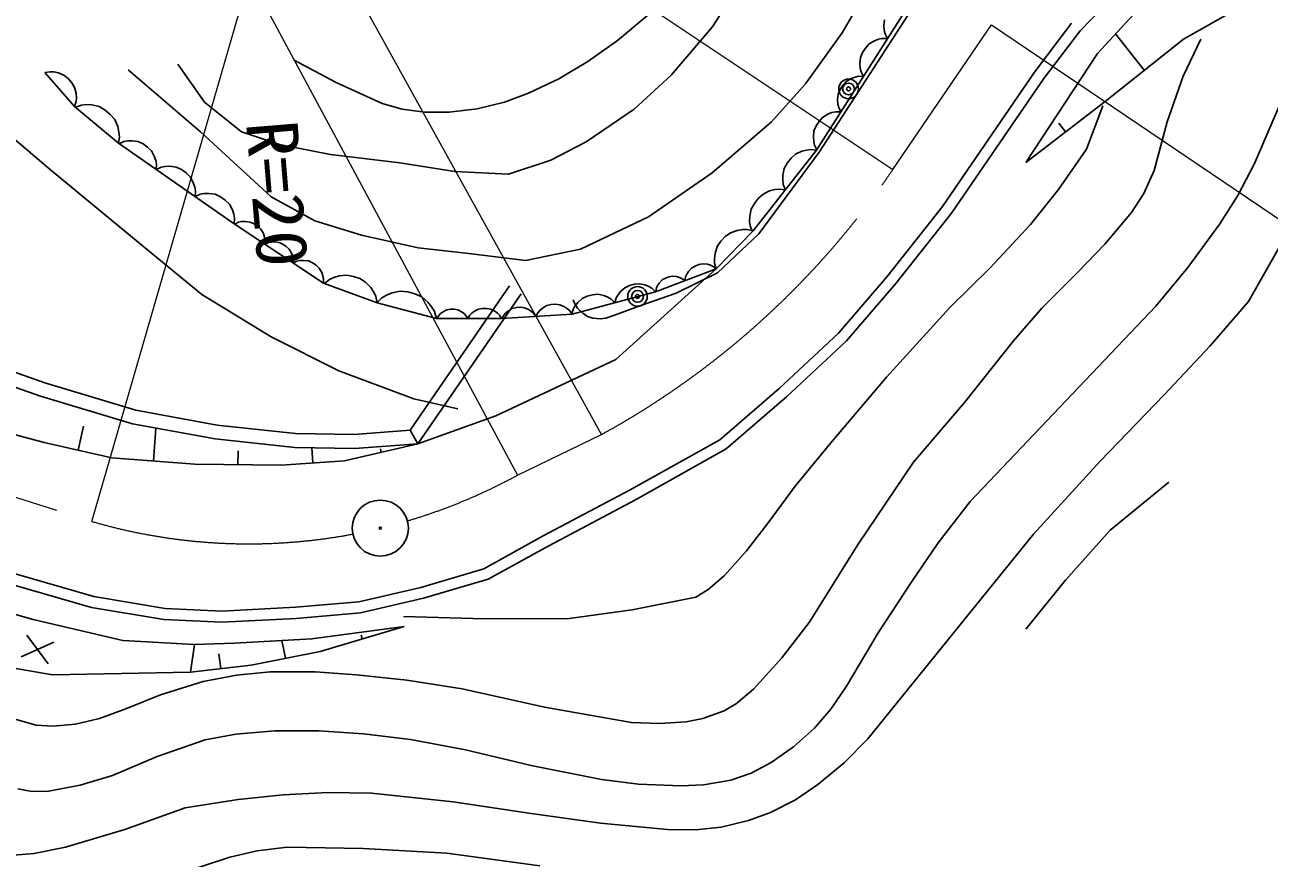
# Model space of a CAD drawing. Units: millimetres, scale not verified. Extents: x 40000 to 680000, y 20000 to 380000.
# Drawn here: x 131852 to 176228, y 245444 to 275152 of the extents above; entities that cross this region are included whole.
import ezdxf
from ezdxf.enums import TextEntityAlignment as Align

# ---------------------------------------------------------------- set-up
doc = ezdxf.new("R2010")
doc.units = ezdxf.units.MM
doc.header["$LTSCALE"] = 1000
doc.linetypes.add('CHAIN', pattern=[18.5, 12, -1.5, 3.5, -1.5])
for name, color, linetype, lineweight in [('M-BGD', 7, 'Continuous', 25), ('M-BMK', 2, 'CHAIN', 13), ('M-BMK-SRVR', 3, 'Continuous', 25), ('M-STR-HTXT', 7, 'Continuous', 13)]:
    doc.layers.add(name, color=color, linetype=linetype, lineweight=lineweight)
doc.styles.add('ＭＳ ゴシック', font='')
doc.styles.get('ＭＳ ゴシック').set_extended_font_data('MS Gothic')

msp = doc.modelspace()

# ---------------------------------------------------------------- linework, layer by layer
at = {"layer": 'M-BGD'}
for p, q in [((160186, 270612), (167538, 281999)), ((166847, 281338), (160091, 270682)), ((157671, 277084), (156361, 275068)), ((160999, 274866), (162209, 276933)), ((171435, 276942), (169486, 274946)), ((170104, 274131), (172184, 276381)), ((176310, 276416), (173173, 274642)), ((162513, 275338), (162491, 275125)), ((169182, 275208), (167866, 273469)), ((156361, 275068), (154899, 273354)), ((159688, 273051), (160999, 274866)), ((162491, 275125), (162504, 274965)), ((162504, 274965), (162533, 274833)), ((162533, 274833), (162617, 274666)), ((169486, 274946), (168191, 273235)), ((171775, 273534), (170748, 274828)), ((161835, 274328), (161732, 274166)), ((161965, 274473), (161835, 274328)), ((162149, 274584), (161965, 274473)), ((162298, 274641), (162149, 274584)), ((162431, 274671), (162298, 274641)), ((162617, 274666), (162431, 274671)), ((173173, 274642), (170376, 272425)), ((161656, 273987), (161635, 273773)), ((161732, 274166), (161656, 273987)), ((167546, 270243), (170104, 274131)), ((133624, 272244), (132565, 273454)), ((132754, 273482), (132570, 273449)), ((132889, 273473), (132754, 273482)), ((133046, 273439), (132889, 273473)), ((133244, 273358), (133046, 273439)), ((135539, 273555), (138111, 271337)), ((138262, 272396), (137304, 273757)), ((161635, 273773), (161647, 273614)), ((161647, 273614), (161677, 273481)), ((161677, 273481), (161760, 273315)), ((167866, 273469), (164577, 268677)), ((133395, 273235), (133244, 273358)), ((133521, 273090), (133395, 273235)), ((133624, 272925), (133521, 273090)), ((133678, 272717), (133624, 272925)), ((154899, 273354), (153588, 272144)), ((158478, 271690), (159688, 273051)), ((161027, 272998), (160931, 272846)), ((161149, 273134), (161027, 272998)), ((161321, 273238), (161149, 273134)), ((161461, 273291), (161321, 273238)), ((161586, 273319), (161461, 273291)), ((161760, 273315), (161586, 273319)), ((168191, 273235), (164899, 268439)), ((129442, 272805), (132769, 269982)), ((133690, 272557), (133678, 272717)), ((133681, 272422), (133690, 272557)), ((160860, 272678), (160839, 272478)), ((160839, 272478), (160851, 272328)), ((160931, 272846), (160860, 272678)), ((133624, 272244), (133681, 272422)), ((135186, 270934), (133624, 272244)), ((133875, 272295), (133654, 272219)), ((134044, 272310), (133875, 272295)), ((134243, 272299), (134044, 272310)), ((134504, 272237), (134243, 272299)), ((134714, 272113), (134504, 272237)), ((134898, 271959), (134714, 272113)), ((139573, 271337), (138262, 272396)), ((153588, 272144), (151874, 270984)), ((160771, 272052), (160638, 272023)), ((160957, 272048), (160771, 272052)), ((160851, 272328), (160879, 272204)), ((160879, 272204), (160957, 272048)), ((170376, 272425), (167546, 270243)), ((135056, 271774), (134898, 271959)), ((135163, 271528), (135056, 271774)), ((156361, 269875), (158478, 271690)), ((160175, 271710), (160072, 271548)), ((160305, 271855), (160175, 271710)), ((160489, 271966), (160305, 271855)), ((160638, 272023), (160489, 271966)), ((168961, 271334), (168723, 271643)), ((135208, 271333), (135163, 271528)), ((135186, 270934), (135223, 271164)), ((135223, 271164), (135208, 271333)), ((138111, 271337), (140631, 269018)), ((140934, 270883), (139573, 271337)), ((159996, 271369), (159975, 271155)), ((159975, 271155), (159987, 270996)), ((160072, 271548), (159996, 271369)), ((139320, 268060), (135186, 270934)), ((135385, 270990), (135215, 270914)), ((135519, 271014), (135385, 270990)), ((135679, 271020), (135519, 271014)), ((135891, 270989), (135679, 271020)), ((136067, 270906), (135891, 270989)), ((136225, 270797), (136067, 270906)), ((136364, 270661), (136225, 270797)), ((142749, 270530), (140934, 270883)), ((151874, 270984), (150613, 270329)), ((159883, 270708), (159731, 270690)), ((160091, 270682), (159883, 270708)), ((159987, 270996), (160017, 270863)), ((160017, 270863), (160101, 270696)), ((136467, 270472), (136364, 270661)), ((136517, 270320), (136467, 270472)), ((136541, 270187), (136517, 270320)), ((145219, 270228), (142749, 270530)), ((150613, 270329), (149101, 269825)), ((160091, 270682), (157823, 267808)), ((158034, 267698), (160186, 270612)), ((159177, 270395), (159043, 270225)), ((159339, 270542), (159177, 270395)), ((159557, 270644), (159339, 270542)), ((159731, 270690), (159557, 270644)), ((132769, 269982), (135895, 267410)), ((136529, 270001), (136541, 270187)), ((136710, 270082), (136529, 270001)), ((136851, 270108), (136710, 270082)), ((137021, 270114), (136851, 270108)), ((137247, 270081), (137021, 270114)), ((137434, 269992), (137247, 270081)), ((137602, 269876), (137434, 269992)), ((137750, 269732), (137602, 269876)), ((147185, 269925), (145219, 270228)), ((149101, 269825), (147185, 269925)), ((154092, 268312), (156361, 269875)), ((158937, 270033), (158888, 269797)), ((159043, 270225), (158937, 270033)), ((137859, 269531), (137750, 269732)), ((137912, 269370), (137859, 269531)), ((137938, 269228), (137912, 269370)), ((158888, 269797), (158884, 269617)), ((158884, 269617), (158902, 269465)), ((158902, 269465), (158976, 269269)), ((137925, 269030), (137938, 269228)), ((138105, 269112), (137925, 269030)), ((138247, 269137), (138105, 269112)), ((138417, 269143), (138247, 269137)), ((138643, 269111), (138417, 269143)), ((138830, 269022), (138643, 269111)), ((138997, 268906), (138830, 269022)), ((140631, 269018), (142194, 268161)), ((158011, 268966), (157869, 268787)), ((158182, 269121), (158011, 268966)), ((158412, 269230), (158182, 269121)), ((158596, 269278), (158412, 269230)), ((158756, 269297), (158596, 269278)), ((158976, 269269), (158756, 269297)), ((139145, 268761), (138997, 268906)), ((139255, 268561), (139145, 268761)), ((139308, 268400), (139255, 268561)), ((157758, 268584), (157706, 268335)), ((157869, 268787), (157758, 268584)), ((164577, 268677), (162604, 266186)), ((139334, 268258), (139308, 268400)), ((139320, 268060), (139334, 268258)), ((142497, 265943), (139320, 268060)), ((139472, 268115), (139335, 268050)), ((139580, 268137), (139472, 268115)), ((139710, 268144), (139580, 268137)), ((139883, 268123), (139710, 268144)), ((140027, 268058), (139883, 268123)), ((140157, 267971), (140027, 268058)), ((142194, 268161), (143858, 267657)), ((151672, 267153), (154092, 268312)), ((157706, 268335), (157701, 268145)), ((157701, 268145), (157720, 267985)), ((164899, 268439), (162912, 265932)), ((140272, 267863), (140157, 267971)), ((140359, 267712), (140272, 267863)), ((140402, 267589), (140359, 267712)), ((143858, 267657), (145874, 267203)), ((157823, 267808), (156512, 266453)), ((156555, 266308), (158034, 267698)), ((156832, 267603), (156673, 267439)), ((157018, 267741), (156832, 267603)), ((157258, 267825), (157018, 267741)), ((157446, 267855), (157258, 267825)), ((157607, 267858), (157446, 267855)), ((157823, 267808), (157607, 267858)), ((157720, 267985), (157799, 267777)), ((135895, 267410), (138164, 265545)), ((140424, 267481), (140402, 267589)), ((140416, 267329), (140424, 267481)), ((140543, 267389), (140416, 267329)), ((140643, 267409), (140543, 267389)), ((140763, 267416), (140643, 267409)), ((140922, 267396), (140763, 267416)), ((141056, 267336), (140922, 267396)), ((141175, 267256), (141056, 267336)), ((141282, 267156), (141175, 267256)), ((141362, 267016), (141282, 267156)), ((145874, 267203), (147689, 267001)), ((149706, 266749), (151672, 267153)), ((156542, 267249), (156466, 267006)), ((156673, 267439), (156542, 267249)), ((141402, 266903), (141362, 267016)), ((141422, 266803), (141402, 266903)), ((141415, 266664), (141422, 266803)), ((141552, 266729), (141415, 266664)), ((141660, 266750), (141552, 266729)), ((141790, 266757), (141660, 266750)), ((141963, 266736), (141790, 266757)), ((142107, 266671), (141963, 266736)), ((147689, 267001), (149706, 266749)), ((156466, 267006), (156442, 266817)), ((156442, 266817), (156444, 266656)), ((142237, 266584), (142107, 266671)), ((142352, 266476), (142237, 266584)), ((142439, 266325), (142352, 266476)), ((142482, 266202), (142439, 266325)), ((152932, 263226), (156512, 266453)), ((156512, 266453), (154344, 265640)), ((155075, 265591), (156555, 266308)), ((155456, 266262), (155414, 266169)), ((155520, 266363), (155456, 266262)), ((155630, 266481), (155520, 266363)), ((155756, 266554), (155630, 266481)), ((155891, 266604), (155756, 266554)), ((156034, 266632), (155891, 266604)), ((156194, 266616), (156034, 266632)), ((156310, 266582), (156194, 266616)), ((156402, 266540), (156310, 266582)), ((156512, 266453), (156402, 266540)), ((156444, 266656), (156502, 266442)), ((142504, 266094), (142482, 266202)), ((142497, 265943), (142504, 266094)), ((144412, 265237), (142497, 265943)), ((142717, 266074), (142536, 265928)), ((142872, 266145), (142717, 266074)), ((143063, 266203), (142872, 266145)), ((143330, 266232), (143063, 266203)), ((143569, 266187), (143330, 266232)), ((143794, 266104), (143569, 266187)), ((144005, 265984), (143794, 266104)), ((144189, 265788), (144005, 265984)), ((145593, 260700), (149141, 265844)), ((153416, 265855), (153250, 265778)), ((153589, 265902), (153416, 265855)), ((153771, 265920), (153589, 265902)), ((153968, 265880), (153771, 265920)), ((154108, 265825), (153968, 265880)), ((154218, 265761), (154108, 265825)), ((154420, 265857), (154381, 265772)), ((154479, 265949), (154420, 265857)), ((154580, 266057), (154479, 265949)), ((154696, 266124), (154580, 266057)), ((154819, 266171), (154696, 266124)), ((154950, 266196), (154819, 266171)), ((155097, 266181), (154950, 266196)), ((155203, 266150), (155097, 266181)), ((155288, 266111), (155203, 266150)), ((155388, 266031), (155288, 266111)), ((155414, 266169), (155388, 266031)), ((162604, 266186), (160865, 264166)), ((162912, 265932), (161154, 263888)), ((138164, 265545), (140634, 264033)), ((144298, 265620), (144189, 265788)), ((144369, 265466), (144298, 265620)), ((144412, 265237), (144369, 265466)), ((144585, 265419), (144402, 265240)), ((144746, 265513), (144585, 265419)), ((144950, 265596), (144746, 265513)), ((145239, 265657), (144950, 265596)), ((145505, 265633), (145239, 265657)), ((145761, 265566), (145505, 265633)), ((146005, 265456), (145761, 265566)), ((145869, 260219), (149553, 265560)), ((146227, 265262), (146005, 265456)), ((154344, 265640), (151370, 264833)), ((151729, 265395), (151569, 265252)), ((151906, 265476), (151729, 265395)), ((152091, 265527), (151906, 265476)), ((152285, 265546), (152091, 265527)), ((152495, 265503), (152285, 265546)), ((152644, 265444), (152495, 265503)), ((152762, 265377), (152644, 265444)), ((152896, 265247), (152762, 265377)), ((152944, 265416), (152896, 265247)), ((153007, 265526), (152944, 265416)), ((153100, 265645), (153007, 265526)), ((153250, 265778), (153100, 265645)), ((153820, 265142), (155075, 265591)), ((154344, 265640), (154218, 265761)), ((154381, 265772), (154358, 265645)), ((146530, 264682), (144412, 265237)), ((146364, 265090), (146227, 265262)), ((146458, 264928), (146364, 265090)), ((146530, 264682), (146458, 264928)), ((146901, 264990), (146769, 264924)), ((147033, 265012), (146901, 264990)), ((147165, 265012), (147033, 265012)), ((147297, 264990), (147165, 265012)), ((147429, 264924), (147297, 264990)), ((147889, 264946), (147793, 264874)), ((148033, 265018), (147889, 264946)), ((148177, 265042), (148033, 265018)), ((148321, 265042), (148177, 265042)), ((148465, 265018), (148321, 265042)), ((148609, 264946), (148465, 265018)), ((148705, 264874), (148609, 264946)), ((149098, 264962), (149006, 264884)), ((149237, 265042), (149098, 264962)), ((149380, 265075), (149237, 265042)), ((149523, 265083), (149380, 265075)), ((149668, 265068), (149523, 265083)), ((149817, 265005), (149668, 265068)), ((149917, 264939), (149817, 265005)), ((149993, 264871), (149917, 264939)), ((150215, 264973), (150142, 264890)), ((150314, 265057), (150215, 264973)), ((150465, 265144), (150314, 265057)), ((150620, 265179), (150465, 265144)), ((150775, 265189), (150620, 265179)), ((150933, 265172), (150775, 265189)), ((151093, 265103), (150933, 265172)), ((151201, 265032), (151093, 265103)), ((151284, 264959), (151201, 265032)), ((151370, 264833), (151284, 264959)), ((151403, 265008), (151352, 264829)), ((151470, 265126), (151403, 265008)), ((151452, 265231), (151412, 265344)), ((151557, 265056), (151452, 265231)), ((151569, 265252), (151470, 265126)), ((151751, 264871), (151557, 265056)), ((152878, 264806), (153820, 265142)), ((148849, 264682), (146530, 264682)), ((146615, 264792), (146549, 264682)), ((146681, 264858), (146615, 264792)), ((146769, 264924), (146681, 264858)), ((147517, 264858), (147429, 264924)), ((147583, 264792), (147517, 264858)), ((147649, 264682), (147583, 264792)), ((147721, 264802), (147649, 264682)), ((147793, 264874), (147721, 264802)), ((148777, 264802), (148705, 264874)), ((148849, 264682), (148777, 264802)), ((151370, 264833), (148849, 264682)), ((148939, 264808), (148874, 264684)), ((149006, 264884), (148939, 264808)), ((150072, 264756), (149993, 264871)), ((150142, 264890), (150072, 264756)), ((151918, 264760), (151751, 264871)), ((152109, 264701), (151918, 264760)), ((152375, 264669), (152109, 264701)), ((152577, 264698), (152375, 264669)), ((152878, 264806), (152577, 264698)), ((160865, 264166), (158751, 262192)), ((140634, 264033), (143054, 262823)), ((161154, 263888), (159018, 261895)), ((129900, 263327), (132558, 262385)), ((148647, 261209), (152932, 263226)), ((129733, 262856), (132403, 261909)), ((143054, 262823), (145726, 261814)), ((132558, 262385), (135811, 261416)), ((132403, 261909), (135695, 260929)), ((158751, 262192), (156636, 260360)), ((159018, 261895), (156867, 260031)), ((135811, 261416), (138707, 260883)), ((145726, 261814), (147289, 261461)), ((145869, 260219), (148647, 261209)), ((132539, 260259), (130201, 260883)), ((133748, 259986), (133941, 260842)), ((135695, 260929), (138635, 260388)), ((136434, 259604), (136521, 260777)), ((138707, 260883), (141505, 260584)), ((141505, 260584), (143589, 260551)), ((143589, 260551), (145593, 260700)), ((145593, 260700), (145869, 260219)), ((134956, 259713), (132539, 260259)), ((138635, 260388), (141474, 260084)), ((141474, 260084), (143604, 260050)), ((142122, 259533), (142084, 260074)), ((145869, 260219), (143252, 259611)), ((143604, 260050), (145869, 260219)), ((156636, 260360), (153441, 258574)), ((137912, 259494), (134956, 259713)), ((139452, 259475), (139458, 259970)), ((143252, 259611), (140991, 259455)), ((144560, 259915), (144532, 260037)), ((156867, 260031), (153629, 258221)), ((140991, 259455), (137912, 259494)), ((153441, 258574), (150340, 256930)), ((153629, 258221), (150534, 256580)), ((134317, 254768), (127316, 256789)), ((150340, 256930), (148226, 255755)), ((150534, 256580), (148381, 255384)), ((134229, 254378), (127187, 256410)), ((148226, 255755), (145970, 255097)), ((148381, 255384), (146072, 254710)), ((132144, 253946), (129044, 254832)), ((136855, 254346), (134317, 254768)), ((145970, 255097), (143762, 254580)), ((136812, 253947), (134229, 254378)), ((138875, 254252), (136855, 254346)), ((141506, 254393), (138875, 254252)), ((143762, 254580), (141506, 254393)), ((146072, 254710), (143824, 254184)), ((135343, 253208), (132144, 253946)), ((138877, 253851), (136812, 253947)), ((141528, 253993), (138877, 253851)), ((143824, 254184), (141528, 253993)), ((131919, 253395), (132688, 252371)), ((142084, 253257), (145380, 253700)), ((145380, 253700), (142379, 252814)), ((143880, 253257), (143840, 253393)), ((132888, 253145), (131719, 252621)), ((137901, 253060), (135343, 253208)), ((137754, 252076), (137901, 253060)), ((137901, 253060), (139328, 253110)), ((139328, 253110), (142084, 253257)), ((141149, 252568), (141022, 253200)), ((138836, 252199), (138775, 252733)), ((142379, 252814), (139919, 252322)), ((130570, 252372), (132833, 251978)), ((132833, 251978), (137754, 252076)), ((139919, 252322), (137754, 252076))]:
    msp.add_line(p, q, dxfattribs=at)
for points in [[(141438, 273908), (142950, 273101), (144593, 272350), (145313, 272150), (146106, 272046), (146984, 272043), (147979, 272164), (148953, 272401), (149814, 272713), (150897, 273232), (151931, 273847), (152991, 274601), (154066, 275500), (154917, 276344), (155593, 277146), (156412, 278283), (157165, 279521), (157810, 280766), (158426, 282195), (158899, 283514), (159276, 284863), (159539, 286074), (159982, 287540), (160142, 287923)], [(131130, 250507), (132254, 250189), (132851, 250146), (133655, 250215), (134511, 250422), (135450, 250764), (136683, 251261), (138216, 251739), (139394, 251968), (140606, 252090), (142209, 252087), (143681, 251981), (145476, 251793), (147448, 251480), (150385, 250829), (153482, 250277), (154485, 250240), (155440, 250308), (156037, 250425), (156787, 250697), (157227, 250959), (157841, 251472), (158845, 252587), (159830, 253848), (161571, 256640), (163540, 259562), (165363, 261693), (167113, 263893), (168128, 265055), (169393, 266329), (170373, 267334), (171324, 268464), (171759, 269135), (172129, 269956), (172592, 271699), (173159, 273327), (173793, 274639)], [(131603, 247920), (132097, 247821), (132695, 247828), (133826, 248043), (134977, 248384), (136566, 249062), (138279, 249664), (139372, 249863), (140767, 249986), (142336, 249986), (143932, 249879), (145602, 249670), (147568, 249308), (149905, 248742), (152422, 248244), (153741, 248086), (155245, 248021), (156050, 248056), (157036, 248220), (157759, 248475), (158469, 248850), (159270, 249411), (160018, 250080), (160599, 250751), (161160, 251578), (162281, 253471), (163489, 255308), (164427, 256686), (165562, 258163), (172187, 265118), (173333, 266505), (174471, 268054), (175112, 269069), (175705, 270212), (176628, 272341)], [(145352, 254056), (148262, 253972), (151260, 253987), (153510, 254298), (155786, 254751), (156227, 255019), (156787, 255505), (157594, 256395), (158322, 257350), (159320, 258708), (160599, 260246), (162583, 262592), (164839, 265080), (166271, 266477), (167713, 268030), (168713, 269282), (169712, 270722), (170300, 272269)], [(177107, 268139), (175488, 265293), (174125, 263707), (172480, 261959), (170199, 259600), (167829, 256990), (161915, 249703), (161073, 248847), (160138, 248066), (159337, 247528), (158449, 247068), (157666, 246782), (156684, 246546), (155770, 246450), (154769, 246459), (152387, 246693), (149828, 247051), (147128, 247446), (144219, 247758), (142661, 247779), (141062, 247696), (139462, 247536), (137563, 247232), (135421, 246459), (133305, 245835), (132180, 245613), (131147, 245525)], [(167546, 253606), (168969, 255351), (170565, 257135), (172654, 258853)], [(136165, 244486), (139163, 245483), (140140, 245707), (141206, 245833), (143912, 245788), (146902, 245623), (150219, 245172)]]:
    msp.add_lwpolyline(points, dxfattribs=at)
for centre, radius in [((161228, 272870), 350), ((161228, 272870), 210), ((161228, 272870), 70), ((153702, 265472), 350), ((153702, 265472), 210), ((153702, 265472), 70)]:
    msp.add_circle(centre, radius, dxfattribs=at)
at = {"layer": 'M-BMK'}
for p, q in [((162810, 269997), (166322, 275152)), ((121548, 261491), (134239, 257448)), ((149427, 259102), (152415, 260547))]:
    msp.add_line(p, q, dxfattribs=at)
for centre, radius, start, end in [((137994, 286853), 30000, 298.7322, 325.8148), ((139831, 276650), 20000, 286.4495, 298.6718), ((139831, 276650), 20000, 253.7647, 280.7194)]:
    msp.add_arc(centre, radius, start, end, dxfattribs=at)
at = {"layer": 'M-BMK-SRVR'}
for radius in [1000, 40]:
    msp.add_circle((144529, 257209), radius, dxfattribs=at)
at = {"layer": 'M-STR-HTXT'}
for p, q in [((152415, 260547), (138021, 286533)), ((138021, 286533), (162810, 269997)), ((134239, 257448), (139864, 276858)), ((139864, 276858), (149427, 259102)), ((166322, 275152), (191990, 257813))]:
    msp.add_line(p, q, dxfattribs=at)

# ---------------------------------------------------------------- texts
at = {"layer": 'M-STR-HTXT', "style": 'ＭＳ ゴシック', "width": 1.05}
msp.add_text('R=20', height=1833, rotation=274.7, dxfattribs=at).set_placement((139190, 271627), align=Align.BOTTOM_LEFT)

doc.saveas('drawing.dxf')
